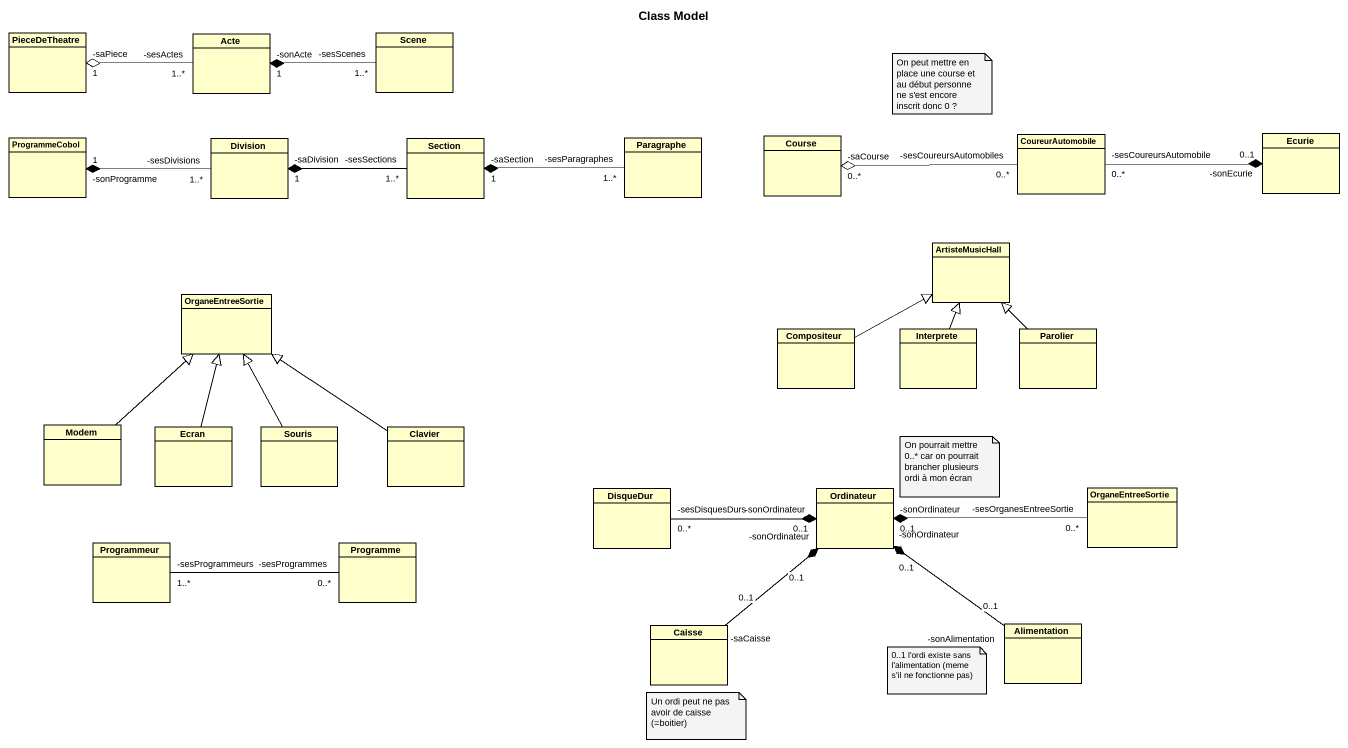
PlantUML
@startuml
title Class Model
hide circle
hide empty members
class PieceDeTheatre
class Acte
class Scene
class ProgrammeCobol
class Division
class Section
class Paragraphe
class Course
class CoureurAutomobile
class Ecurie
class ArtisteMusicHall
class OrganeEntreeSortie
class Compositeur
class Interprete
class Parolier
class Modem
class Ecran
class Souris
class Clavier
class DisqueDur
class Ordinateur
class "OrganeEntreeSortie" as OrganeEntreeSortie_2
class Programmeur
class Programme
class Caisse
class Alimentation
Acte -left-* PieceDeTheatre
Acte "-sesActes\n1..*" -left-o "-saPiece\n1" PieceDeTheatre
Scene "-sesScenes\n1..*" -left-o "-sonActe\n1" Acte
Scene -left-* Acte
Division "-sesDivisions\n1..*" -left-* "-sonProgramme\n1" ProgrammeCobol
Section "-sesSections\n1..*" -left-* "-saDivision\n1" Division
Paragraphe "-sesParagraphes\n1..*" -left-* "-saSection\n1" Section
CoureurAutomobile "-sesCoureursAutomobiles\n0..*" -left-o "-saCourse\n0..*" Course
CoureurAutomobile "-sesCoureursAutomobile\n0..*" -right-* "-sonEcurie\n0..1" Ecurie
Compositeur -right-|> ArtisteMusicHall
Interprete -up-|> ArtisteMusicHall
Parolier -up-|> ArtisteMusicHall
Modem -up-|> OrganeEntreeSortie
Ecran -up-|> OrganeEntreeSortie
Souris -up-|> OrganeEntreeSortie
Clavier -up-|> OrganeEntreeSortie
DisqueDur "-sesDisquesDurs\n0..*" -right-* "-sonOrdinateur\n0..1" Ordinateur
OrganeEntreeSortie_2 "-sesOrganesEntreeSortie\n0..*" -left-* "-sonOrdinateur\n0..1" Ordinateur
Programme "-sesProgrammes\n0..*" -left- "-sesProgrammeurs\n1..*" Programmeur
Caisse "-saCaisse\n0..1" -up-* "-sonOrdinateur\n0..1" Ordinateur
Alimentation "-sonAlimentation\n0..1" -up-* "-sonOrdinateur\n0..1" Ordinateur
note as N1
  On peut mettre en place une course et au début personne ne s'est encore inscrit donc 0 ?
end note
note as N2
  On pourrait mettre 0..* car on pourrait brancher plusieurs ordi à mon écran
end note
note as N3
  0..1 l'ordi existe sans l'alimentation (meme s'il ne fonctionne pas)
end note
note as N4
  Un ordi peut ne pas avoir de caisse (=boitier)
end note
@enduml
